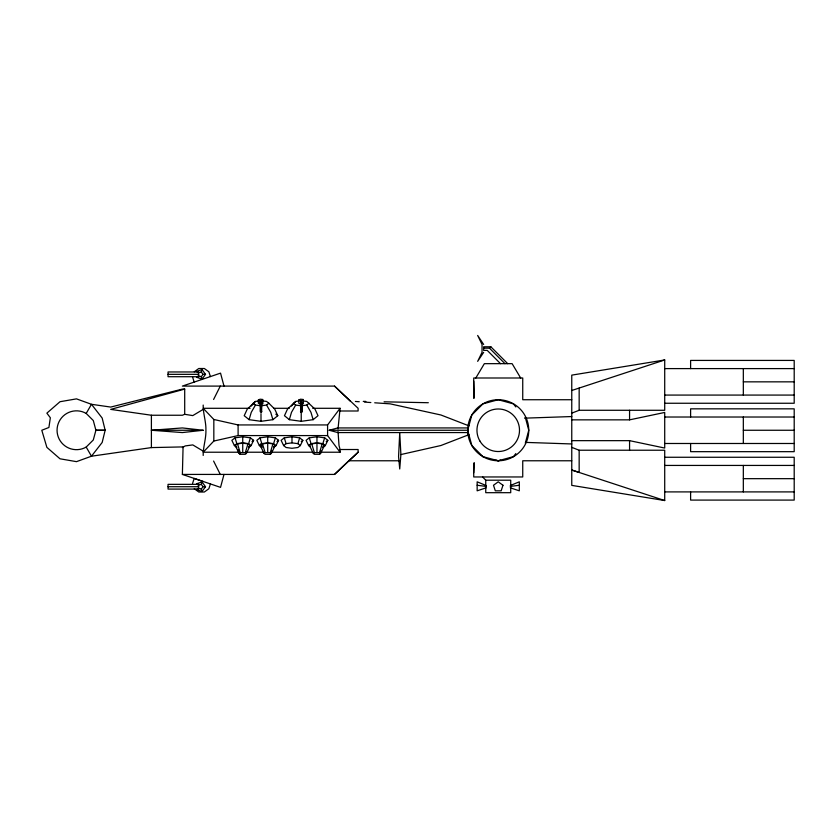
<?xml version="1.0" encoding="UTF-8"?>
<svg xmlns="http://www.w3.org/2000/svg" width="836" height="836" viewBox="0 0 836 836"><rect width="100%" height="100%" fill="white"/><g stroke="black" fill="none" stroke-linecap="round" stroke-linejoin="round"><path stroke-width="1.25" d="M184.704 389.095L110.707 409.389L151.4 415.241L151.4 447.594L91.469 456.205L76.484 461.65L60.004 458.797L46.868 447.354L41.8 430.258L48.906 427.478L50.348 417.76L46.868 413.151L60.004 401.719L76.484 398.866L91.469 404.3L110.707 407.069L182.384 389.095L184.704 389.095L184.704 414.301L192.792 415.596L203.19 409.379M473.719 472.8L474.284 462.621M338.026 428.983L340.074 408.292L312.706 408.292M400.893 454.554L399.733 468.986L398.573 456.571L399.733 432.609L400.893 454.554L440.917 445.515L468.902 434.678L471.828 445.515L482.978 456.665L498.235 460.772L500.68 460.124M467.941 430.258L468.411 427.938L337.765 427.938L329.206 430.258L337.765 432.567L468.411 432.567L467.941 430.258L329.206 430.258M224.006 474.42L220.537 487.367L194.182 478.422L192.562 483.438M468.338 427.907L468.975 425.555M525.301 443.164L528.76 430.258L525.301 417.342M262.107 400.841L266.559 401.437L268.868 403.245L274.772 409.149L277.782 415.711L272.891 419.672L260.999 421.323L249.107 419.672L251.26 412.326L255.44 405.063L259.891 405.659M303.458 400.987L306.791 401.437L315.005 409.149L318.014 415.711L313.124 419.672L301.232 421.323L289.34 419.672L291.492 412.326L295.672 405.063L300.124 405.659M246.38 453.446L245.314 452.6L247.968 443.874L242.733 443.164L237.508 443.874L235.334 445.578L239.086 453.446L240.151 454.293L245.314 454.293L246.38 453.446L250.142 445.578L247.968 443.874M271.355 453.446L270.289 452.6L272.944 443.874L267.708 443.164L262.473 443.874L260.309 445.578L264.061 453.446L265.127 454.293L270.289 454.293L271.355 453.446L275.107 445.578L272.944 443.874M320.606 453.446L319.54 452.6L322.194 443.874L316.959 443.164L311.724 443.874L309.56 445.578L313.312 453.446L314.378 454.293L319.54 454.293L320.606 453.446L324.358 445.578L322.194 443.874M250.413 437.834L253.601 440.332L251.072 445.578L248.637 443.655L250.413 437.834L242.733 436.789L235.041 437.834L231.865 440.332L234.393 445.578L236.839 447.5M275.389 437.834L278.576 440.332L276.047 445.578L273.602 443.655L275.389 437.834L267.708 436.789L260.017 437.834L256.84 440.332L259.359 445.578L261.804 447.5L261.804 443.655L260.017 437.834M300.323 445.578L297.888 443.655L299.664 437.834L291.983 436.789L284.292 437.834L281.115 440.332L283.644 445.578L286.09 447.5L291.983 448.295L297.888 447.5L300.323 445.578L302.851 440.332L299.664 437.834M324.64 437.834L327.827 440.332L325.298 445.578L322.853 443.655L324.64 437.834L316.959 436.789L309.268 437.834L306.091 440.332L308.609 445.578L310.24 446.863M205.51 374.34L203.023 374.34L201.298 371.968L202.061 369.606L196.502 371.414L198.519 372.877L198.519 375.803L196.502 377.266L202.061 379.074L205.51 374.34L202.061 369.606M205.51 486.719L203.023 486.719L201.298 484.347L202.061 481.975L196.502 483.783L198.519 485.256L198.519 488.182L196.502 489.645L202.061 491.453L205.51 486.719L202.061 481.975M210.411 483.929L208.854 488.736L204.35 492.007L198.78 492.007L194.276 488.736M261.48 412.242L261.783 401.886L260.999 401.343L260.519 412.242L261.48 412.242L261.48 402.753M300.542 404.018L298.818 403.245L298.818 399.974L300.542 400.737L300.751 412.242L301.723 412.242L302.015 411.364L302.015 401.886L301.232 401.343L301.232 410.831L302.015 411.364M270.289 454.293L271.616 450.782M319.54 454.293L320.867 450.782M213.598 399.472L220.286 386.096M86.192 413.433L91.469 404.3L102.17 418.052L105.158 430.258L102.17 442.463L91.469 456.205L86.192 447.072A19.416 19.416 0 0 1 61.603 442.735A19.416 19.416 0 0 1 61.603 417.77A19.416 19.416 0 0 1 86.192 413.433L93.298 420.539L95.91 430.258L93.298 439.966L86.192 447.072M475.809 377.997L484.357 363.66L512.113 363.66L520.661 377.997M483.668 352.332L477.659 361.351L482.048 352.332L482.048 344.474L477.659 335.455L483.668 344.474M202.061 379.074L201.298 376.712L203.023 374.34M202.061 491.453L201.298 489.081L203.023 486.719M320.522 452.224L340.074 452.224L327.587 435.577L327.587 424.939L340.074 408.292M515.833 453.572L513.44 456.634L498.235 460.772L495.779 460.124M251.26 405.982L255.44 401.437L258.773 400.987M291.492 405.982L295.672 401.437L299.006 400.987M327.587 435.577L238.103 435.577L213.828 441.042L203.19 452.224L239.692 452.224M483.668 348.163L489.457 348.163L490.836 346.783L507.713 363.66M255.44 401.437L247.237 409.149L244.216 415.711L249.107 419.672M295.672 401.437L287.469 409.149L284.459 415.711L289.34 419.672M151.4 447.594L183.074 446.905L182.384 474.42L334.525 474.42L349.323 460.27M338.026 431.522L339.019 445.515L340.074 449.517L358.111 449.517L358.111 452.224L349.03 460.772L399.545 460.772M334.525 474.42L358.111 452.224M260.999 405.805L266.559 405.063L268.868 403.245M239.086 453.446L240.151 452.6L245.314 452.6M248.689 446.717L250.142 445.578M248.637 447.5L251.072 445.578M301.232 405.805L306.791 405.063L309.101 403.245M264.061 453.446L265.127 452.6L270.289 452.6M273.665 446.717L275.107 445.578M273.602 447.5L276.047 445.578M313.312 453.446L314.378 452.6L319.54 452.6M322.915 446.717L324.358 445.578M322.853 447.5L325.298 445.578M234.393 445.578L236.839 443.655L242.733 442.861L248.637 443.655M252.012 441.586L253.601 440.332M259.359 445.578L261.804 443.655L267.708 442.861L273.602 443.655M276.988 441.586L278.576 440.332M283.644 445.578L286.09 443.655L291.983 442.861L297.888 443.655M301.263 441.586L302.851 440.332M308.609 445.578L311.055 443.655L316.959 442.861L322.853 443.655M326.239 441.586L327.827 440.332M194.276 371.78L198.78 368.509L204.35 368.509L208.854 371.78L210.411 376.576M300.448 411.364L301.232 410.831M182.384 447.594L185.174 445.933L192.792 444.909L203.19 451.137M258.355 399.974L260.08 400.737L260.08 404.018L258.355 403.245L258.355 399.974L260.08 399.2L262.859 399.493L262.859 403.725L260.999 403.924M298.818 399.974L300.542 399.2L303.322 399.493L303.322 403.725L301.462 403.924M510.263 485.559L519.323 481.818L519.323 490.826L510.263 487.806M184.704 414.301L182.384 415.241L151.4 415.241M571.761 413.141L579.16 410.277L664.714 410.277L664.714 359.961L571.761 375.134L571.761 485.382L664.714 500.545L664.714 450.228L579.16 450.228L571.761 447.365M486.207 487.806L477.147 490.826L477.147 481.818L486.207 485.559M571.761 390.485L664.714 359.961M198.519 372.877L201.298 371.968M198.519 485.256L201.298 484.347M571.761 419.85L629.571 419.85L664.714 412.451L664.714 448.054L629.571 440.656L571.761 440.656M510.263 486.416L519.323 485.256M203.19 430.258L182.384 432.567L151.4 430.258L182.384 427.938L203.19 430.258L151.4 430.258M260.08 400.737L262.859 400.444M300.542 400.737L303.322 400.444M524.59 418.157L571.761 416.547M490.836 346.783L483.668 346.783L483.668 350.388L487.231 350.388L500.513 363.66M664.714 368.603L794.2 368.603M198.78 371.968L168.046 371.968L168.046 376.712L198.78 376.712M168.046 374.34L198.78 374.34M743.329 381.843L794.2 381.843M340.074 410.998L358.111 410.998L358.111 408.292L334.525 386.096L182.384 386.096L220.537 373.138L224.006 386.096M664.714 395.073L794.2 395.073M571.761 399.733L522.74 399.733L522.74 377.997L473.73 377.997L473.73 398.458M664.714 403.255L794.2 403.255L794.2 360.42L690.609 360.42L690.609 368.603M250.121 408.292L203.19 408.292L213.828 419.473L238.103 424.939L327.587 424.939M273.591 408.292L289.235 408.292M664.714 417.018L794.2 417.018M743.329 430.258L794.2 430.258M664.714 443.488L794.2 443.488M246.212 452.224L263.162 452.224M270.979 452.224L312.706 452.224M664.714 457.261L794.2 457.261L794.2 500.085L690.609 500.085L690.609 491.902M571.761 460.772L522.74 460.772L522.74 476.959L473.73 476.959L473.73 463.269M664.714 465.433L794.2 465.433M743.329 478.673L794.2 478.673M485.747 480.198L510.723 480.198L510.723 492.686L485.747 492.686L485.747 480.198L482.623 476.959M198.78 484.347L168.046 484.347L168.046 489.081L198.78 489.081M168.046 486.719L198.78 486.719M664.714 491.902L794.2 491.902M363.263 401.385L365.865 401.437M384.079 401.813L428.325 402.722M525.865 442.401L571.761 443.958M355.394 401.468L359.261 401.74M364.412 402.085L370.839 402.534M374.706 402.795L390.151 403.851L440.917 414.99L468.902 425.837L471.828 414.99L482.978 403.851L498.235 399.733L513.44 403.882L515.833 406.944M477.147 485.256L486.207 486.416M198.519 375.803L201.298 376.712M198.519 488.182L201.298 489.081M664.714 500.545L571.761 470.02L579.16 472.455L579.16 450.228M182.384 474.42L203.19 481.484M260.999 410.831L261.783 411.364M293.373 403.245L295.672 405.063M253.141 403.245L255.44 405.063M275.807 414.144L277.782 415.711M334.525 386.096L350.253 401.123M489.457 348.163L504.965 363.66M306.791 405.063L310.971 412.326L313.124 419.672M266.559 405.063L270.739 412.326L272.891 419.672M213.598 461.044L220.286 474.42M260.466 444L261.804 447.5M238.385 449.622L240.151 454.293M192.562 377.078L194.182 382.083M309.268 437.834L311.055 443.655M284.292 437.834L286.09 443.655M235.041 437.834L236.839 443.655M311.724 443.874L314.378 452.6M262.473 443.874L265.127 452.6M237.508 443.874L240.151 452.6M468.024 431.428L468.975 434.95M473.719 381.237L474.325 397.873M743.329 368.603L743.329 395.073M743.329 417.018L743.329 443.488M743.329 465.433L743.329 491.902M690.609 417.018L690.609 408.835L794.2 408.835L794.2 451.67L690.609 451.67L690.609 443.488M629.571 410.277L629.571 419.85M629.571 440.656L629.571 450.228M579.16 388.061L579.16 410.277M340.074 449.517L340.074 452.224M316.959 436.789L316.959 442.861M316.959 443.164L316.959 452.255M301.723 402.753L301.723 412.242M301.232 411.03L301.232 421.323M291.983 436.789L291.983 442.861M267.708 436.789L267.708 442.861M267.708 443.164L267.708 452.255M260.999 413.632L260.999 421.323M260.215 401.886L260.215 411.364M242.733 436.789L242.733 442.861M242.733 443.164L242.733 452.255M238.103 424.939L238.103 435.577M213.828 419.473L213.828 441.042M203.19 405.052C203.033 413.538 206.158 421.616 205.917 430.258C206.158 438.89 203.033 446.978 203.19 455.463M502.969 485.256L501.161 490.826L495.309 490.826L493.501 485.256L498.235 481.818L502.969 485.256M105.158 430.258L95.91 430.258L105.158 430.258M482.978 456.686A30.524 30.524 0 0 0 528.76 430.258A30.524 30.524 0 0 0 482.978 403.819A30.524 30.524 0 0 0 482.978 456.686M479.812 440.896A21.276 21.276 0 0 0 516.658 440.896A21.276 21.276 0 0 0 498.235 408.982A21.276 21.276 0 0 0 479.812 440.896"/></g></svg>
